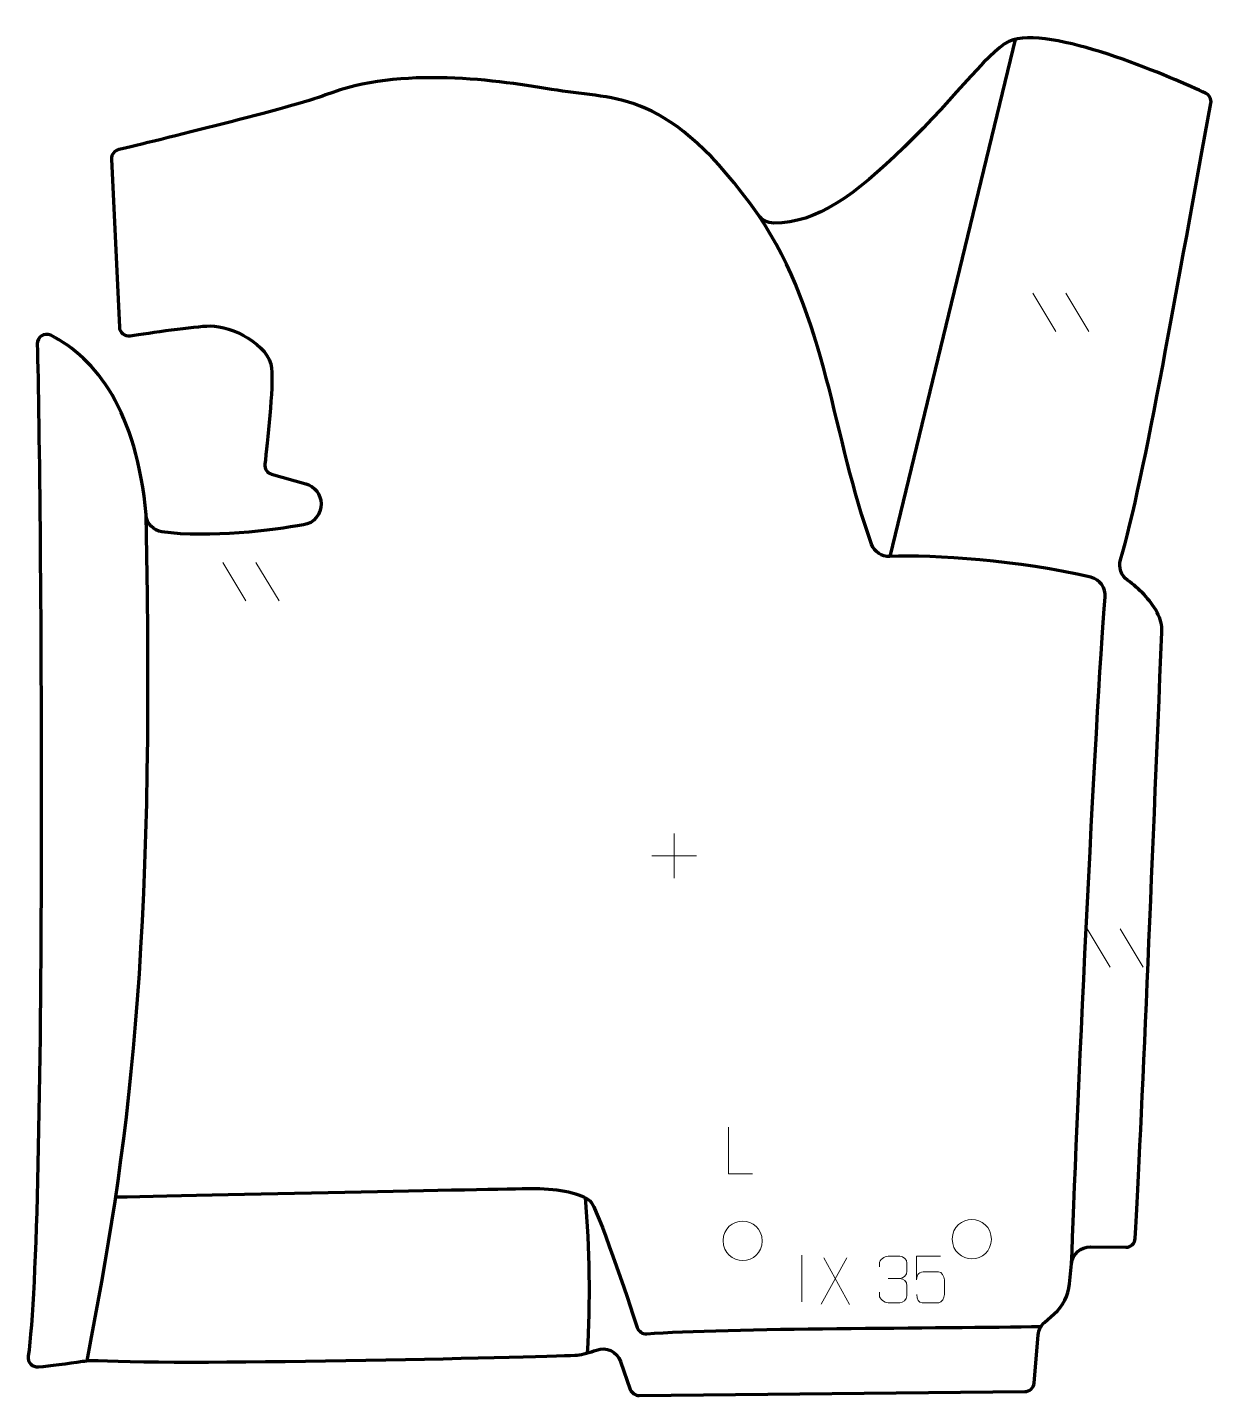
# Model space of a CAD drawing. Header units: millimetres. Extents: x -317 to 317, y -360 to 373.
import ezdxf

# ---------------------------------------------------------------- set-up
doc = ezdxf.new("R2010")
doc.units = ezdxf.units.MM
doc.header["$MEASUREMENT"] = 0
for name, color, linetype in [('layer 1', 7, 'Continuous'), ('layer 2', 7, 'Continuous'), ('layer 3', 7, 'Continuous')]:
    doc.layers.add(name, color=color, linetype=linetype)

msp = doc.modelspace()

# ---------------------------------------------------------------- linework, layer by layer
at = {"layer": 'layer 1', "color": 250, "lineweight": 9}
for points in [[(221.3671, 230.1936), (221.3671, 230.1936), (233.7314, 209.6493), (233.7314, 209.6493)], [(239.097, 230.1936), (239.097, 230.1936), (251.4613, 209.6493), (251.4613, 209.6493)], [(-212.3819, 85.9489), (-212.3819, 85.9489), (-200.0176, 65.4046), (-200.0176, 65.4046)], [(-194.652, 85.9489), (-194.652, 85.9489), (-182.2877, 65.4046), (-182.2877, 65.4046)], [(29.3501, -59.2411), (29.3501, -59.2411), (29.3501, -83.219), (29.3501, -83.219)], [(17.3612, -71.2301), (17.3612, -71.2301), (41.3391, -71.2301), (41.3391, -71.2301)], [(250.4589, -110.2792), (250.4589, -110.2792), (262.8232, -130.8235), (262.8232, -130.8235)], [(268.1888, -110.2792), (268.1888, -110.2792), (280.5531, -130.8235), (280.5531, -130.8235)], [(97.6289, -285.1838), (97.6289, -285.1838), (97.6289, -310.1579), (97.6289, -310.1579)], [(121.7791, -286.5278), (121.7791, -286.5278), (108.0385, -311.4236), (108.0385, -311.4236)], [(109.4931, -286.5278), (109.4931, -286.5278), (123.2337, -311.4813), (123.2337, -311.4813)], [(143.938, -297.6033), (143.938, -297.6033), (150.1344, -297.6033), (150.1344, -297.6033)]]:
    msp.add_open_spline(points, degree=3, dxfattribs=at)
for points, knots in [([(71.3046, -241.5535), (71.3046, -241.5535), (58.3555, -241.5535), (58.3555, -241.5535), (58.3555, -241.5535), (58.3555, -241.5535), (58.3555, -216.5999), (58.3555, -216.5999)], [0, 0, 0, 0, 0.33333333, 0.33333333, 0.33333333, 0.33333333, 1, 1, 1, 1]), ([(55.4974, -277.3352), (55.5681, -270.6948), (60.8421, -266.8488), (65.9974, -266.9458), (65.9974, -266.9458), (71.1527, -266.8488), (76.4267, -270.9122), (76.4974, -277.5526), (76.4974, -277.5526), (76.1272, -283.8819), (71.6853, -287.9126), (65.9974, -287.942), (65.9974, -287.942), (60.8421, -288.039), (55.5681, -283.9756), (55.4974, -277.3352)], [0, 0, 0, 0, 0.2, 0.2, 0.2, 0.2, 0.4, 0.4, 0.4, 0.4, 0.6, 0.6, 0.6, 0.6, 1, 1, 1, 1]), ([(178.2243, -276.4563), (178.295, -269.8159), (183.569, -265.9699), (188.7243, -266.0669), (188.7243, -266.0669), (193.8796, -265.9699), (199.1536, -270.0333), (199.2243, -276.6737), (199.2243, -276.6737), (198.8541, -283.003), (194.4122, -287.0337), (188.7243, -287.0631), (188.7243, -287.0631), (183.569, -287.1601), (178.295, -283.0967), (178.2243, -276.4563)], [0, 0, 0, 0, 0.2, 0.2, 0.2, 0.2, 0.4, 0.4, 0.4, 0.4, 0.6, 0.6, 0.6, 0.6, 1, 1, 1, 1]), ([(139.2283, -291.3581), (139.2283, -291.3581), (139.2283, -289.5009), (139.2283, -289.5009), (139.2283, -289.5009), (139.214, -287.759), (141.8785, -285.6409), (143.9376, -285.6636), (143.9376, -285.6636), (146.0017, -285.6636), (148.0657, -285.6636), (150.1294, -285.6636), (150.1294, -285.6636), (152.3239, -285.6548), (153.9222, -287.5016), (153.9666, -289.4137), (153.9666, -289.4137), (153.9662, -290.8488), (153.9662, -292.2839), (153.9666, -293.7194), (153.9666, -293.7194), (153.918, -295.3729), (152.3154, -297.6029), (150.1171, -297.5929), (150.1171, -297.5929), (152.3208, -297.6041), (153.9288, -299.4073), (153.9828, -301.4668), (153.9828, -301.4668), (153.9824, -303.2515), (153.9824, -305.0362), (153.9828, -306.8213), (153.9828, -306.8213), (153.9929, -308.8827), (151.938, -310.6458), (150.1171, -310.6377), (150.1171, -310.6377), (148.0518, -310.6374), (145.9866, -310.6374), (143.921, -310.6377), (143.921, -310.6377), (141.7524, -310.6262), (139.2214, -308.226), (139.2028, -306.7642), (139.2028, -306.7642), (139.2028, -306.7642), (139.2028, -304.8556), (139.2028, -304.8556)], [0, 0, 0, 0, 0.07692308, 0.07692308, 0.07692308, 0.07692308, 0.15384615, 0.15384615, 0.15384615, 0.15384615, 0.23076923, 0.23076923, 0.23076923, 0.23076923, 0.30769231, 0.30769231, 0.30769231, 0.30769231, 0.38461538, 0.38461538, 0.38461538, 0.38461538, 0.46153846, 0.46153846, 0.46153846, 0.46153846, 0.53846154, 0.53846154, 0.53846154, 0.53846154, 0.61538462, 0.61538462, 0.61538462, 0.61538462, 0.69230769, 0.69230769, 0.69230769, 0.69230769, 0.76923077, 0.76923077, 0.76923077, 0.76923077, 0.84615385, 0.84615385, 0.84615385, 0.84615385, 1, 1, 1, 1]), ([(171.987, -285.6958), (171.987, -285.6958), (159.1353, -285.6958), (159.1353, -285.6958), (159.1353, -285.6958), (159.1356, -289.9264), (159.1356, -294.1573), (159.1353, -298.3885), (159.1353, -298.3885), (159.135, -295.0784), (160.766, -294.0066), (163.578, -293.9461), (163.578, -293.9461), (166.0176, -293.9458), (168.4571, -293.9458), (170.8963, -293.9461), (170.8963, -293.9461), (172.5461, -293.9393), (174.021, -296.3198), (174.0495, -298.3885), (174.0495, -298.3885), (174.0492, -300.9758), (174.0492, -303.5634), (174.0495, -306.1511), (174.0495, -306.1511), (174.0957, -308.1105), (172.5963, -310.5468), (170.9704, -310.6053), (170.9704, -310.6053), (169.0139, -310.605), (164.1189, -310.605), (162.1619, -310.6053), (162.1619, -310.6053), (160.3164, -310.6141), (159.2093, -308.6493), (159.1885, -306.0982)], [0, 0, 0, 0, 0.1, 0.1, 0.1, 0.1, 0.2, 0.2, 0.2, 0.2, 0.3, 0.3, 0.3, 0.3, 0.4, 0.4, 0.4, 0.4, 0.5, 0.5, 0.5, 0.5, 0.6, 0.6, 0.6, 0.6, 0.7, 0.7, 0.7, 0.7, 0.8, 0.8, 0.8, 0.8, 1, 1, 1, 1])]:
    msp.add_open_spline(points, degree=3, knots=knots, dxfattribs=at)
at = {"layer": 'layer 2', "color": 230, "lineweight": 200}
msp.add_open_spline([(-316.624, -339.2474), (-306.8074, -269.4001), (-309.5524, 123.2054), (-311.791, 203.012), (-311.791, 203.012), (-311.8965, 206.7834), (-307.947, 209.3023), (-304.5663, 207.6264), (-304.5663, 207.6264), (-280.3243, 195.6108), (-258.2883, 166.497), (-253.5113, 111.416), (-253.5113, 111.416), (-253.1103, 106.7932), (-249.6047, 103.0202), (-245.011, 102.3648), (-245.011, 102.3648), (-219.4216, 98.7138), (-185.5181, 103.3237), (-169.1766, 106.058), (-169.1766, 106.058), (-163.6497, 106.983), (-159.6402, 111.824), (-159.7524, 117.4267), (-159.7524, 117.4267), (-159.7524, 117.4267), (-159.7524, 117.4267), (-159.7524, 117.4267), (-159.7524, 117.4267), (-159.8521, 122.4083), (-163.2032, 126.7366), (-168.001, 128.0803), (-168.001, 128.0803), (-168.001, 128.0803), (-186.2586, 133.1941), (-186.2586, 133.1941), (-186.2586, 133.1941), (-188.6282, 133.858), (-190.1633, 136.1448), (-189.876, 138.589), (-189.876, 138.589), (-188.5612, 149.7764), (-185.2314, 179.9304), (-186.2782, 190.0422), (-186.2782, 190.0422), (-187.5735, 202.5515), (-207.6274, 212.8724), (-219.1134, 212.6424), (-219.1134, 212.6424), (-227.8492, 212.4675), (-251.3222, 208.9706), (-262.0622, 207.3056), (-262.0622, 207.3056), (-265.0007, 206.8502), (-267.6832, 209.0459), (-267.8207, 212.0162), (-267.8207, 212.0162), (-267.8207, 212.0162), (-271.9793, 301.9866), (-271.9793, 301.9866), (-271.9793, 301.9866), (-272.0901, 304.3821), (-270.4868, 306.5182), (-268.1552, 307.0786), (-268.1552, 307.0786), (-249.8232, 311.4853), (-174.2377, 329.808), (-157.3476, 336.3635), (-157.3476, 336.3635), (-116.9221, 352.0534), (-65.3034, 344.2179), (-33.3353, 338.8463), (-33.3353, 338.8463), (-1.9597, 333.5743), (26.1399, 340.4397), (74.4694, 272.0165), (74.4694, 272.0165), (76.3351, 269.3754), (79.3598, 267.7875), (82.5932, 267.7699), (82.5932, 267.7699), (105.8566, 267.6461), (125.7477, 282.5737), (152.4151, 308.3495), (152.4151, 308.3495), (181.1085, 336.0834), (199.6522, 362.887), (210.8045, 365.9267), (210.8045, 365.9267), (235.1909, 372.5736), (298.3225, 344.5352), (313.9155, 337.3299), (313.9155, 337.3299), (315.9904, 336.3716), (317.1489, 334.1301), (316.7327, 331.8829), (316.7327, 331.8829), (299.7189, 240.0703), (281.1289, 130.2596), (268.3985, 87.3602), (268.3985, 87.3602), (267.1908, 83.2892), (268.6978, 78.8985), (272.1477, 76.4229), (272.1477, 76.4229), (278.5332, 71.8402), (283.9474, 66.2493), (287.9582, 59.202), (287.9582, 59.202), (289.7905, 55.9823), (290.6468, 52.3002), (290.4936, 48.5989), (290.4936, 48.5989), (285.1462, -80.8648), (279.6657, -215.0051), (276.256, -276.1681), (276.256, -276.1681), (276.1065, -278.8396), (273.8808, -280.9177), (271.2052, -280.8866), (271.2052, -280.8866), (271.2052, -280.8866), (252.2373, -280.6644), (252.2373, -280.6644), (252.2373, -280.6644), (247.052, -280.6034), (242.6802, -284.5169), (242.1692, -289.6776), (242.1692, -289.6776), (242.1692, -289.6776), (241.0987, -300.4802), (241.0987, -300.4802), (241.0987, -300.4802), (240.4849, -306.6747), (237.5415, -312.4047), (232.8637, -316.511), (232.8637, -316.511), (232.8637, -316.511), (227.6326, -321.1035), (227.6326, -321.1035), (227.6326, -321.1035), (225.6943, -322.8049), (224.4887, -325.1893), (224.2671, -327.7593), (224.2671, -327.7593), (224.2671, -327.7593), (222.0353, -353.634), (222.0353, -353.634), (222.0353, -353.634), (221.8139, -356.1997), (219.6803, -358.1774), (217.1054, -358.2039), (217.1054, -358.2039), (217.1054, -358.2039), (10.6063, -360.328), (10.6063, -360.328), (10.6063, -360.328), (8.4646, -360.3501), (6.5468, -359.0053), (5.8372, -356.9843), (5.8372, -356.9843), (5.8372, -356.9843), (0.5683, -341.9768), (0.5683, -341.9768), (0.5683, -341.9768), (-1.2832, -336.7028), (-7.0911, -333.9907), (-12.34, -335.9123), (-12.34, -335.9123), (-15.8364, -337.1925), (-19.6757, -338.3558), (-22.6599, -338.6294), (-22.6599, -338.6294), (-29.7279, -339.2765), (-231.6409, -344.3146), (-279.0923, -341.5326), (-279.0923, -341.5326), (-281.9167, -341.3672), (-284.7487, -341.5188), (-287.5437, -341.9556), (-287.5437, -341.9556), (-295.443, -343.1898), (-304.9458, -344.2675), (-311.1563, -344.9208), (-311.1563, -344.9208), (-314.3925, -345.2607), (-317.0768, -342.4695), (-316.624, -339.2474)], degree=3, knots=[0, 0, 0, 0, 0.02083333, 0.02083333, 0.02083333, 0.02083333, 0.04166667, 0.04166667, 0.04166667, 0.04166667, 0.0625, 0.0625, 0.0625, 0.0625, 0.08333333, 0.08333333, 0.08333333, 0.08333333, 0.10416667, 0.10416667, 0.10416667, 0.10416667, 0.125, 0.125, 0.125, 0.125, 0.14583333, 0.14583333, 0.14583333, 0.14583333, 0.16666667, 0.16666667, 0.16666667, 0.16666667, 0.1875, 0.1875, 0.1875, 0.1875, 0.20833333, 0.20833333, 0.20833333, 0.20833333, 0.22916667, 0.22916667, 0.22916667, 0.22916667, 0.25, 0.25, 0.25, 0.25, 0.27083333, 0.27083333, 0.27083333, 0.27083333, 0.29166667, 0.29166667, 0.29166667, 0.29166667, 0.3125, 0.3125, 0.3125, 0.3125, 0.33333333, 0.33333333, 0.33333333, 0.33333333, 0.35416667, 0.35416667, 0.35416667, 0.35416667, 0.375, 0.375, 0.375, 0.375, 0.39583333, 0.39583333, 0.39583333, 0.39583333, 0.41666667, 0.41666667, 0.41666667, 0.41666667, 0.4375, 0.4375, 0.4375, 0.4375, 0.45833333, 0.45833333, 0.45833333, 0.45833333, 0.47916667, 0.47916667, 0.47916667, 0.47916667, 0.5, 0.5, 0.5, 0.5, 0.52083333, 0.52083333, 0.52083333, 0.52083333, 0.54166667, 0.54166667, 0.54166667, 0.54166667, 0.5625, 0.5625, 0.5625, 0.5625, 0.58333333, 0.58333333, 0.58333333, 0.58333333, 0.60416667, 0.60416667, 0.60416667, 0.60416667, 0.625, 0.625, 0.625, 0.625, 0.64583333, 0.64583333, 0.64583333, 0.64583333, 0.66666667, 0.66666667, 0.66666667, 0.66666667, 0.6875, 0.6875, 0.6875, 0.6875, 0.70833333, 0.70833333, 0.70833333, 0.70833333, 0.72916667, 0.72916667, 0.72916667, 0.72916667, 0.75, 0.75, 0.75, 0.75, 0.77083333, 0.77083333, 0.77083333, 0.77083333, 0.79166667, 0.79166667, 0.79166667, 0.79166667, 0.8125, 0.8125, 0.8125, 0.8125, 0.83333333, 0.83333333, 0.83333333, 0.83333333, 0.85416667, 0.85416667, 0.85416667, 0.85416667, 0.875, 0.875, 0.875, 0.875, 0.89583333, 0.89583333, 0.89583333, 0.89583333, 0.91666667, 0.91666667, 0.91666667, 0.91666667, 0.9375, 0.9375, 0.9375, 0.9375, 0.95833333, 0.95833333, 0.95833333, 0.95833333, 1, 1, 1, 1], dxfattribs=at)
at = {"layer": 'layer 3', "color": 142, "lineweight": 200}
for points in [[(212.1624, 366.7983), (212.1624, 366.7983), (144.8099, 89.1275), (144.8099, 89.1275)], [(-285.1037, -341.6514), (-263.0296, -228.6262), (-248.3944, -124.8766), (-253.5112, 111.4158)], [(-18.3845, -254.2333), (-16.0306, -281.9568), (-15.6505, -309.7196), (-17.2449, -337.5222)]]:
    msp.add_open_spline(points, degree=3, dxfattribs=at)
for points in [[(242.1691, -289.6775), (244.3944, -224.1482), (254.7976, 5.225), (260.1765, 67.401), (260.1765, 67.401), (260.6031, 72.3338), (257.3575, 76.8502), (252.5375, 77.9845), (252.5375, 77.9845), (213.8953, 87.0768), (168.4866, 90.1242), (144.8099, 89.1273), (144.8099, 89.1273), (140.4743, 88.9448), (136.5064, 91.5907), (135.0236, 95.669), (135.0236, 95.669), (114.3883, 152.4204), (111.1627, 217.5891), (74.4696, 272.0166)], [(-269.7653, -253.9228), (-205.9613, -252.5896), (-57.7803, -249.3357), (-45.0263, -249.4233), (-45.0263, -249.4233), (-32.2722, -249.511), (-20.2106, -252.0587), (-15.7767, -255.9551), (-15.7767, -255.9551), (-11.8411, -259.4136), (4.6603, -309.094), (9.5049, -323.8114), (9.5049, -323.8114), (10.2241, -325.9953), (12.3355, -327.405), (14.628, -327.231), (14.628, -327.231), (57.251, -324.0054), (172.9748, -324.3067), (225.7944, -323.2492)]]:
    msp.add_open_spline(points, degree=3, knots=[0, 0, 0, 0, 0.16666667, 0.16666667, 0.16666667, 0.16666667, 0.33333333, 0.33333333, 0.33333333, 0.33333333, 0.5, 0.5, 0.5, 0.5, 0.66666667, 0.66666667, 0.66666667, 0.66666667, 1, 1, 1, 1], dxfattribs=at)

doc.saveas('drawing.dxf')
